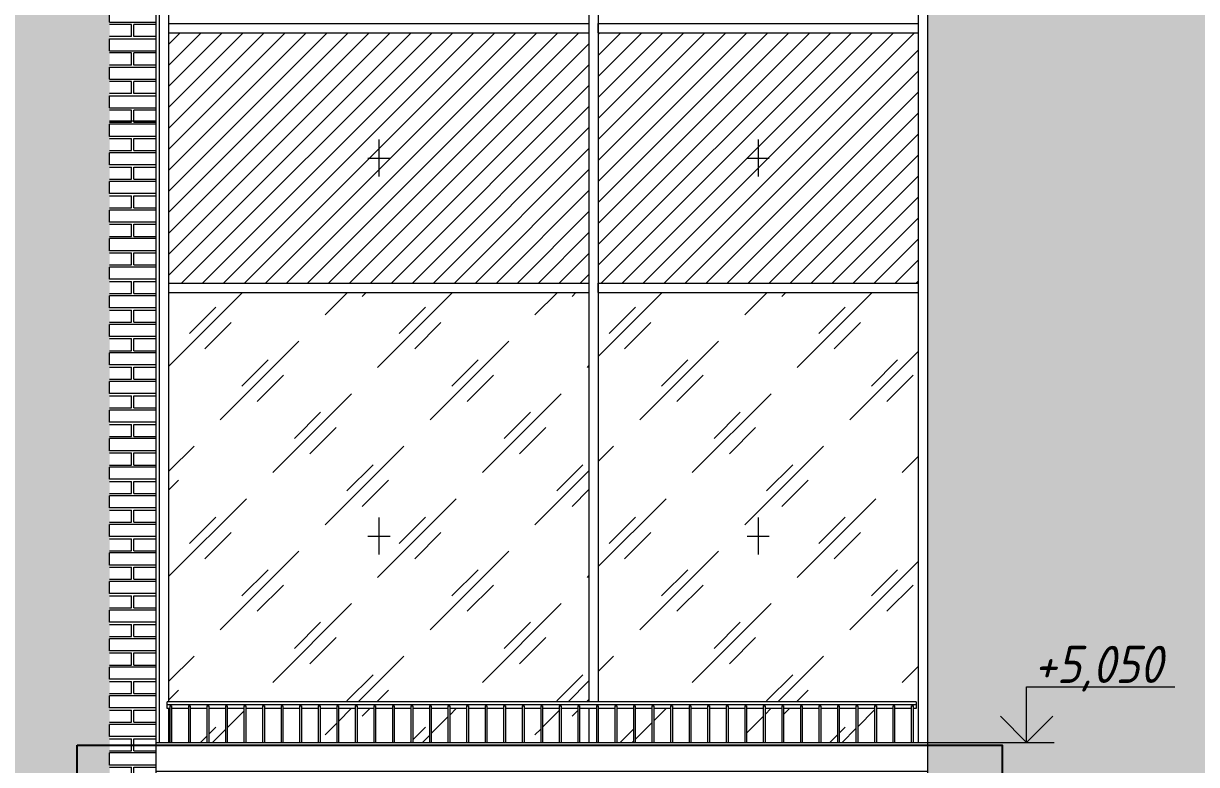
# Model space of a CAD drawing. Header units: millimetres. Extents: x 3914 to 319671, y -18248 to 19136.
# Drawn here: x 123429 to 129755, y 4932 to 8925 of the extents above; entities that cross this region are included whole.
import ezdxf

# ---------------------------------------------------------------- set-up
doc = ezdxf.new("R2010")
doc.units = ezdxf.units.MM
doc.linetypes.add('Штриховая', pattern=[600, 400, -200])
for name, color, linetype, lineweight in [('A-GENM', 7, 'Continuous', 9), ('A-GLAZ-3', 7, 'Штриховая', 5), ('A-GLAZ-CURT', 7, 'Continuous', 9), ('A-GLAZ-CURT-1', 7, 'Continuous', 5), ('A-GLAZ-CWMG', 7, 'Continuous', 9), ('A-WALL', 7, 'Continuous', 5), ('A-WALL-PATT', 7, 'Continuous', 5), ('G-ANNO-DIMS', 7, 'Continuous', 9), ('G-ANNO-DIMS-1', 7, 'Continuous', 20), ('Ограждение', 7, 'Continuous', 9)]:
    doc.layers.add(name, color=color, linetype=linetype, lineweight=lineweight)
doc.styles.add('ISOCPEUR_I_3', font='isocpeui.ttf', dxfattribs={"width": 0.9, "height": 200})
pattern_1 = [(180, (124143.65, 4223.5), (-2e-14, -154), [125, -137]), (90, (124143.65, 4158.5), (-262, 2e-14), [65, -89]), (180, (124143.65, 4158.5), (-2e-14, -154), [125, -137]), (90, (124155.65, 4158.5), (-262, 2e-14), [65, -89]), (180, (124280.65, 4158.5), (-2e-14, -154), [125, -137]), (180, (124280.65, 4223.5), (-2e-14, -154), [125, -137]), (90, (124024.65, 4235.5), (-262, 2e-14), [65, -89]), (90, (124274.65, 4235.5), (-262, 2e-14), [65, -89]), (0, (124024.65, 4235.5), (0, -154), [250, -12]), (0, (124024.65, 4300.5), (0, -154), [250, -12])]
pattern_2 = [(180, (124012.66, 8457.88), (-2e-14, -154), [125, -137]), (90, (124012.66, 8392.88), (-262, 2e-14), [65, -89]), (180, (124012.66, 8392.88), (-2e-14, -154), [125, -137]), (90, (124024.66, 8392.88), (-262, 2e-14), [65, -89]), (180, (124149.66, 8392.88), (-2e-14, -154), [125, -137]), (180, (124149.66, 8457.88), (-2e-14, -154), [125, -137]), (90, (123893.66, 8469.88), (-262, 2e-14), [65, -89]), (90, (124143.66, 8469.88), (-262, 2e-14), [65, -89]), (0, (123893.66, 8469.88), (0, -154), [250, -12]), (0, (123893.66, 8534.88), (0, -154), [250, -12])]
pattern_3 = [(45, (66990.3, 100), (-282.843, 282.843), [200, -600]), (45, (66790.3, 0), (-282.843, 282.843), [600, -200]), (45, (67190.3, -100), (-282.843, 282.843), [200, -600])]
pattern_4 = [(45, (67090.285, 0), (-56.56854, 56.56854), [])]

# ---------------------------------------------------------------- blocks, each defined once
blk = doc.blocks.new('парапет9 - парапет-22867712-АР2_ТР1_Фасад 1-___')
at = {"layer": 'A-GENM'}
for p, q in [((84950, 5050), (89110, 5050)), ((84950, 4895.9), (89110, 4895.9))]:
    blk.add_line(p, q, dxfattribs=at)
blk = doc.blocks.new('О_Общий_Балясина наклонная_Труба_ГОСТ 8645-68 - О_Общий_Балясина наклонная_Труба_ГОСТ 8645-68-31027892-АР2_ТР1_Фасад 1-___')
at = {"layer": 'Ограждение'}
for p, q in [((87824.9, 5247.6), (87834.9, 5247.6)), ((87824.9, 5247.6), (87824.9, 5050)), ((87834.9, 5247.6), (87834.9, 5050))]:
    blk.add_line(p, q, dxfattribs=at)
blk = doc.blocks.new('О_Общий_Балясина наклонная_Труба_ГОСТ 8645-68 - О_Общий_Балясина наклонная_Труба_ГОСТ 8645-68-31027894-АР2_ТР1_Фасад 1-___')
at = {"layer": 'Ограждение'}
for p, q in [((87624.9, 5247.6), (87634.9, 5247.6)), ((87624.9, 5247.6), (87624.9, 5050)), ((87634.9, 5247.6), (87634.9, 5050))]:
    blk.add_line(p, q, dxfattribs=at)
blk = doc.blocks.new('О_Общий_Балясина наклонная_Труба_ГОСТ 8645-68 - О_Общий_Балясина наклонная_Труба_ГОСТ 8645-68-31075315-АР2_ТР1_Фасад 1-___')
at = {"layer": 'Ограждение'}
for p, q in [((89024.9, 5247.6), (89034.9, 5247.6)), ((89024.9, 5050), (89024.9, 5247.6)), ((89034.9, 5050), (89034.9, 5247.6))]:
    blk.add_line(p, q, dxfattribs=at)
blk = doc.blocks.new('ОГР_Влож_Поручень_Труба_ГОСТ 8645-68 - ОГР_Влож_Поручень_Труба_ГОСТ 8645-68-31075305-АР2_ТР1_Фасад 1-___')
at = {"layer": 'Ограждение'}
for p, q in [((85009.9, 5252.6), (85009.9, 5269.9)), ((89049.9, 5269.9), (85009.9, 5269.9)), ((85009.9, 5232.6), (85009.9, 5252.6)), ((89049.9, 5252.6), (85009.9, 5252.6)), ((89049.9, 5269.9), (89049.9, 5252.6)), ((89049.9, 5252.6), (89049.9, 5232.6)), ((85024.9, 5232.6), (85009.9, 5232.6)), ((85124.9, 5232.6), (85034.9, 5232.6)), ((85224.9, 5232.6), (85134.9, 5232.6)), ((85324.9, 5232.6), (85234.9, 5232.6)), ((85424.9, 5232.6), (85334.9, 5232.6)), ((85524.9, 5232.6), (85434.9, 5232.6)), ((85624.9, 5232.6), (85534.9, 5232.6)), ((85724.9, 5232.6), (85634.9, 5232.6)), ((85824.9, 5232.6), (85734.9, 5232.6)), ((85924.9, 5232.6), (85834.9, 5232.6)), ((86024.9, 5232.6), (85934.9, 5232.6)), ((86124.9, 5232.6), (86034.9, 5232.6)), ((86224.9, 5232.6), (86134.9, 5232.6)), ((86324.9, 5232.6), (86234.9, 5232.6)), ((86424.9, 5232.6), (86334.9, 5232.6)), ((86524.9, 5232.6), (86434.9, 5232.6)), ((86624.9, 5232.6), (86534.9, 5232.6)), ((86724.9, 5232.6), (86634.9, 5232.6)), ((86824.9, 5232.6), (86734.9, 5232.6)), ((86924.9, 5232.6), (86834.9, 5232.6)), ((87024.9, 5232.6), (86934.9, 5232.6)), ((87124.9, 5232.6), (87034.9, 5232.6)), ((87224.9, 5232.6), (87134.9, 5232.6)), ((87324.9, 5232.6), (87234.9, 5232.6)), ((87424.9, 5232.6), (87334.9, 5232.6)), ((87524.9, 5232.6), (87434.9, 5232.6)), ((87624.9, 5232.6), (87534.9, 5232.6)), ((87724.9, 5232.6), (87634.9, 5232.6)), ((87824.9, 5232.6), (87734.9, 5232.6)), ((87924.9, 5232.6), (87834.9, 5232.6)), ((88024.9, 5232.6), (87934.9, 5232.6)), ((88124.9, 5232.6), (88034.9, 5232.6)), ((88224.9, 5232.6), (88134.9, 5232.6)), ((88324.9, 5232.6), (88234.9, 5232.6)), ((88424.9, 5232.6), (88334.9, 5232.6)), ((88524.9, 5232.6), (88434.9, 5232.6)), ((88624.9, 5232.6), (88534.9, 5232.6)), ((88724.9, 5232.6), (88634.9, 5232.6)), ((88824.9, 5232.6), (88734.9, 5232.6)), ((88924.9, 5232.6), (88834.9, 5232.6)), ((89024.9, 5232.6), (88934.9, 5232.6)), ((89049.9, 5232.6), (89034.9, 5232.6))]:
    blk.add_line(p, q, dxfattribs=at)
blk = doc.blocks.new('PNS_Панель прямоугольная - Нр_Стекло - 42мм-39561845-АР2_ТР1_Фасад 1-___')
at = {"layer": 'A-GLAZ-CURT-1'}
h = blk.add_hatch(dxfattribs=at)
h.set_pattern_fill('FP_27', color=256, style=0, pattern_type=2)
h.set_pattern_definition(pattern_3)
h.paths.add_polyline_path([(86395.4, 5050), (86424.9, 5050), (86424.9, 5232.6), (86334.9, 5232.6), (86334.9, 5050)], flags=0)
h.paths.add_polyline_path([(85324.9, 5050), (85324.9, 5232.6), (85234.9, 5232.6), (85234.9, 5050)], flags=0)
h.paths.add_polyline_path([(85020, 5050), (85024.9, 5050), (85024.9, 5232.6), (85020, 5232.6)], flags=0)
h.paths.add_polyline_path([(85034.9, 5050), (85124.9, 5050), (85124.9, 5232.6), (85034.9, 5232.6)], flags=0)
h.paths.add_polyline_path([(85424.9, 5050), (85424.9, 5232.6), (85334.9, 5232.6), (85334.9, 5050)], flags=0)
h.paths.add_polyline_path([(85434.9, 5050), (85524.9, 5050), (85524.9, 5232.6), (85434.9, 5232.6)], flags=0)
h.paths.add_polyline_path([(87285, 5050), (87285, 5232.6), (87234.9, 5232.6), (87234.9, 5050)], flags=0)
h.paths.add_polyline_path([(85534.9, 5050), (85624.9, 5050), (85624.9, 5232.6), (85534.9, 5232.6)], flags=0)
h.paths.add_polyline_path([(87224.9, 5050), (87224.9, 5232.6), (87134.9, 5232.6), (87134.9, 5050), (87161.5, 5050)], flags=0)
h.paths.add_polyline_path([(85634.9, 5050), (85724.9, 5050), (85724.9, 5232.6), (85634.9, 5232.6)], flags=0)
h.paths.add_polyline_path([(87124.9, 5050), (87124.9, 5232.6), (87034.9, 5232.6), (87034.9, 5050)], flags=0)
h.paths.add_polyline_path([(85734.9, 5050), (85824.9, 5050), (85824.9, 5232.6), (85734.9, 5232.6)], flags=0)
h.paths.add_polyline_path([(85834.9, 5050), (85924.9, 5050), (85924.9, 5232.6), (85834.9, 5232.6)], flags=0)
h.paths.add_polyline_path([(87024.9, 5050), (87024.9, 5232.6), (86934.9, 5232.6), (86934.9, 5050)], flags=0)
h.paths.add_polyline_path([(86924.9, 5050), (86924.9, 5232.6), (86834.9, 5232.6), (86834.9, 5050)], flags=0)
h.paths.add_polyline_path([(85934.9, 5050), (86024.9, 5050), (86024.9, 5232.6), (85934.9, 5232.6)], flags=0)
h.paths.add_polyline_path([(86824.9, 5050), (86824.9, 5232.6), (86734.9, 5232.6), (86734.9, 5050)], flags=0)
h.paths.add_polyline_path([(86034.9, 5050), (86124.9, 5050), (86124.9, 5232.6), (86034.9, 5232.6)], flags=0)
h.paths.add_polyline_path([(86724.9, 5050), (86724.9, 5232.6), (86634.9, 5232.6), (86634.9, 5050)], flags=0)
h.paths.add_polyline_path([(86134.9, 5050), (86224.9, 5050), (86224.9, 5232.6), (86134.9, 5232.6)], flags=0)
h.paths.add_polyline_path([(86624.9, 5050), (86624.9, 5232.6), (86534.9, 5232.6), (86534.9, 5050)], flags=0)
h.paths.add_polyline_path([(86234.9, 5050), (86324.9, 5050), (86324.9, 5232.6), (86234.9, 5232.6)], flags=0)
h.paths.add_polyline_path([(86524.9, 5050), (86524.9, 5232.6), (86434.9, 5232.6), (86434.9, 5050)], flags=0)
h.paths.add_polyline_path([(85224.9, 5050), (85224.9, 5232.6), (85134.9, 5232.6), (85134.9, 5050)], flags=0)
h.paths.add_polyline_path([(85020, 5269.9), (87285, 5269.9), (87285, 7475), (85020, 7475), (85020, 5404.6)], flags=0)
at = {"layer": 'A-GLAZ-3'}
for p, q in [((86152.5, 6262.5), (86152.5, 6062.5)), ((86092.5, 6162.5), (86212.5, 6162.5))]:
    blk.add_line(p, q, dxfattribs=at)
blk = doc.blocks.new('Прямоугольный импост - Рядовой 50х195-39561520-АР2_ТР1_Фасад 1-___')
at = {"layer": 'A-GLAZ-CWMG'}
blk.add_line((89060, 7500), (89060, 5050), dxfattribs=at)
blk = doc.blocks.new('PNS_Панель прямоугольная - Нр_Стекло - 42мм-39562058-АР2_ТР1_Фасад 1-___')
at = {"layer": 'A-GLAZ-CURT-1'}
h = blk.add_hatch(dxfattribs=at)
h.set_pattern_fill('FP_27', color=256, style=0, pattern_type=2)
h.set_pattern_definition(pattern_3)
h.paths.add_polyline_path([(87834.9, 5050), (87924.9, 5050), (87924.9, 5232.6), (87834.9, 5232.6)], flags=0)
h.paths.add_polyline_path([(87734.9, 5050), (87824.9, 5050), (87824.9, 5232.6), (87734.9, 5232.6)], flags=0)
h.paths.add_polyline_path([(87335, 5050), (87424.9, 5050), (87424.9, 5232.6), (87335, 5232.6)], flags=0)
h.paths.add_polyline_path([(87434.9, 5050), (87524.9, 5050), (87524.9, 5232.6), (87434.9, 5232.6)], flags=0)
h.paths.add_polyline_path([(87934.9, 5050), (88024.9, 5050), (88024.9, 5232.6), (87934.9, 5232.6)], flags=0)
h.paths.add_polyline_path([(89049.9, 5050), (89060, 5050), (89060, 7475), (87335, 7475), (87335, 5269.9), (89049.9, 5269.9), (89049.9, 5232.6), (89034.9, 5232.6), (89034.9, 5050)], flags=0)
h.paths.add_polyline_path([(88934.9, 5050), (89024.9, 5050), (89024.9, 5232.6), (88934.9, 5232.6)], flags=0)
h.paths.add_polyline_path([(88034.9, 5050), (88124.9, 5050), (88124.9, 5232.6), (88034.9, 5232.6)], flags=0)
h.paths.add_polyline_path([(88924.9, 5050), (88924.9, 5232.6), (88834.9, 5232.6), (88834.9, 5050)], flags=0)
h.paths.add_polyline_path([(88134.9, 5050), (88224.9, 5050), (88224.9, 5232.6), (88134.9, 5232.6)], flags=0)
h.paths.add_polyline_path([(88234.9, 5050), (88324.9, 5050), (88324.9, 5232.6), (88234.9, 5232.6)], flags=0)
h.paths.add_polyline_path([(88824.9, 5050), (88824.9, 5232.6), (88734.9, 5232.6), (88734.9, 5050)], flags=0)
h.paths.add_polyline_path([(88724.9, 5050), (88724.9, 5232.6), (88634.9, 5232.6), (88634.9, 5050), (88693.8, 5050)], flags=0)
h.paths.add_polyline_path([(88334.9, 5050), (88424.9, 5050), (88424.9, 5232.6), (88334.9, 5232.6)], flags=0)
h.paths.add_polyline_path([(88434.9, 5050), (88524.9, 5050), (88524.9, 5232.6), (88434.9, 5232.6)], flags=0)
h.paths.add_polyline_path([(87534.9, 5050), (87624.9, 5050), (87624.9, 5232.6), (87534.9, 5232.6)], flags=0)
h.paths.add_polyline_path([(88624.9, 5050), (88624.9, 5232.6), (88534.9, 5232.6), (88534.9, 5050)], flags=0)
h.paths.add_polyline_path([(87634.9, 5050), (87724.9, 5050), (87724.9, 5232.6), (87634.9, 5232.6)], flags=0)
at = {"layer": 'A-GLAZ-3'}
for p, q in [((88197.5, 6262.5), (88197.5, 6062.5)), ((88137.5, 6162.5), (88257.5, 6162.5))]:
    blk.add_line(p, q, dxfattribs=at)
blk = doc.blocks.new('Прямоугольный импост - Рядовой 50х195-39561514-АР2_ТР1_Фасад 1-___')
at = {"layer": 'A-GLAZ-CWMG'}
for p, q in [((87285, 7500), (87285, 5269.9)), ((87335, 7500), (87335, 5269.9)), ((87285, 5232.6), (87285, 5050)), ((87335, 5232.6), (87335, 5050))]:
    blk.add_line(p, q, dxfattribs=at)
blk = doc.blocks.new('Прямоугольный импост - Рядовой 50х195-39561523-АР2_ТР1_Фасад 1-___')
at = {"layer": 'A-GLAZ-CWMG'}
for p, q in [((84970, 8900), (84970, 11400)), ((85020, 8900), (85020, 11400))]:
    blk.add_line(p, q, dxfattribs=at)
blk = doc.blocks.new('Прямоугольный импост - Рядовой 50х195-39561524-АР2_ТР1_Фасад 1-___')
at = {"layer": 'A-GLAZ-CWMG'}
blk.add_line((89060, 11400), (89060, 8900), dxfattribs=at)
blk = doc.blocks.new('Прямоугольный импост - Рядовой 50х195-39561525-АР2_ТР1_Фасад 1-___')
at = {"layer": 'A-GLAZ-CWMG'}
for p, q in [((84970, 7500), (84970, 8900)), ((85020, 7500), (85020, 8900))]:
    blk.add_line(p, q, dxfattribs=at)
blk = doc.blocks.new('Прямоугольный импост - Рядовой 50х195-39561515-АР2_ТР1_Фасад 1-___')
at = {"layer": 'A-GLAZ-CWMG'}
for p, q in [((85020, 11375), (85020, 11425)), ((85020, 11425), (87285, 11425)), ((87285, 11425), (87285, 11375)), ((85020, 11375), (87285, 11375))]:
    blk.add_line(p, q, dxfattribs=at)
blk = doc.blocks.new('Прямоугольный импост - Рядовой 50х195-39562057-АР2_ТР1_Фасад 1-___')
at = {"layer": 'A-GLAZ-CWMG'}
for p, q in [((87335, 11375), (87335, 11425)), ((87335, 11425), (89060, 11425)), ((89060, 11425), (89060, 11375)), ((87335, 11375), (89060, 11375))]:
    blk.add_line(p, q, dxfattribs=at)
blk = doc.blocks.new('Прямоугольный импост - Рядовой 50х195-39561518-АР2_ТР1_Фасад 1-___')
at = {"layer": 'A-GLAZ-CWMG'}
for p, q in [((87285, 11400), (87285, 8900)), ((87335, 11400), (87335, 8900))]:
    blk.add_line(p, q, dxfattribs=at)
blk = doc.blocks.new('PNS_Панель прямоугольная - Нр_Стемалит - 42 мм-39561745-АР2_ТР1_Фасад 1-___')
at = {"layer": 'A-GLAZ-CURT-1'}
h = blk.add_hatch(dxfattribs=at)
h.set_pattern_fill('FP_106', color=256, style=0, pattern_type=2)
h.set_pattern_definition(pattern_4)
h.paths.add_polyline_path([(87285, 7525), (87285, 8875), (85020, 8875), (85020, 7525)], flags=0)
at = {"layer": 'A-GLAZ-3'}
for p, q in [((86152.5, 8300), (86152.5, 8100)), ((86092.5, 8200), (86212.5, 8200))]:
    blk.add_line(p, q, dxfattribs=at)
blk = doc.blocks.new('PNS_Панель прямоугольная - Нр_Стемалит - 42 мм-39562082-АР2_ТР1_Фасад 1-___')
at = {"layer": 'A-GLAZ-CURT-1'}
h = blk.add_hatch(dxfattribs=at)
h.set_pattern_fill('FP_106', color=256, style=0, pattern_type=2)
h.set_pattern_definition(pattern_4)
h.paths.add_polyline_path([(89060, 7525), (89060, 8875), (87335, 8875), (87335, 7525), (87927.7, 7525)], flags=0)
at = {"layer": 'A-GLAZ-3'}
for p, q in [((88197.5, 8300), (88197.5, 8100)), ((88137.5, 8200), (88257.5, 8200))]:
    blk.add_line(p, q, dxfattribs=at)
blk = doc.blocks.new('Прямоугольный импост - Рядовой 50х195-39561526-АР2_ТР1_Фасад 1-___')
at = {"layer": 'A-GLAZ-CWMG'}
blk.add_line((89060, 8900), (89060, 7500), dxfattribs=at)
blk = doc.blocks.new('Прямоугольный импост - Рядовой 50х195-39561527-АР2_ТР1_Фасад 1-___')
at = {"layer": 'A-GLAZ-CWMG'}
for p, q in [((84970, 5050), (84970, 7500)), ((85020, 5269.9), (85020, 7500)), ((85020, 5050), (85020, 5232.6))]:
    blk.add_line(p, q, dxfattribs=at)
blk = doc.blocks.new('Прямоугольный импост - Рядовой 50х195-39561519-АР2_ТР1_Фасад 1-___')
at = {"layer": 'A-GLAZ-CWMG'}
for p, q in [((87285, 8900), (87285, 7500)), ((87335, 8900), (87335, 7500))]:
    blk.add_line(p, q, dxfattribs=at)
blk = doc.blocks.new('Высотные отметки - Стрелка_Верх-17668718-АР2_ТР1_Фасад 1-___')
at = {"layer": 'G-ANNO-DIMS'}
for p, q in [((-894.2, 12000), (-1694.2, 12000)), ((-894.2, 11700), (-894.2, 12000)), ((-742.6, 11700), (-1042.6, 11700))]:
    blk.add_line(p, q, dxfattribs=at)
at = {"layer": 'G-ANNO-DIMS-1'}
for q in [(-1035.7, 11841.4), (-752.8, 11841.4)]:
    blk.add_line((-894.2, 11700), q, dxfattribs=at)

msp = doc.modelspace()

# ---------------------------------------------------------------- hatches: boundary and pattern name
at = {"layer": 'A-WALL-PATT'}
h = msp.add_hatch(dxfattribs=at)
h.set_pattern_fill('FP_22', color=256, style=0, pattern_type=2)
h.set_pattern_definition(pattern_2)
h.paths.add_polyline_path([(119273.7, 8400), (123893.7, 8400), (123893.7, 13776), (115143.7, 13776), (115143.7, 8400), (117927.7, 8400)], flags=0)
h.paths.add_polyline_path([(119273.7, 9163), (116273.7, 9164), (116273.7, 11700), (119273.7, 11700), (119273.7, 9164)], flags=0)
h.paths.add_polyline_path([(120992.3, 9166), (120593.7, 9167), (120593.7, 11700), (121493.7, 11700), (121493.7, 9166)], flags=0)
h.paths.add_polyline_path([(122524.5, 9166), (122393.7, 9167), (122393.7, 11700), (123293.7, 11700), (123293.7, 9166)], flags=0)
h = msp.add_hatch(dxfattribs=at)
h.set_pattern_fill('FP_22', color=256, style=0, pattern_type=2)
h.set_pattern_definition(pattern_2)
h.paths.add_polyline_path([(124143.7, 8400), (124143.7, 13776), (123893.7, 13776), (123893.7, 8400), (124056.8, 8400)], flags=0)
h = msp.add_hatch(dxfattribs=at)
h.set_pattern_fill('FP_21', color=256, style=0, pattern_type=2)
h.set_pattern_definition([(180, (164523.65, 8471), (-2e-14, -154), [125, -137]), (90, (164523.65, 8406), (-262, 2e-14), [65, -89]), (180, (164523.65, 8406), (-2e-14, -154), [125, -137]), (90, (164535.65, 8406), (-262, 2e-14), [65, -89]), (180, (164660.65, 8406), (-2e-14, -154), [125, -137]), (180, (164660.65, 8471), (-2e-14, -154), [125, -137]), (90, (164404.65, 8483), (-262, 2e-14), [65, -89]), (90, (164654.65, 8483), (-262, 2e-14), [65, -89]), (0, (164404.65, 8483), (0, -154), [250, -12]), (0, (164404.65, 8548), (0, -154), [250, -12])])
h.paths.add_polyline_path([(128303.7, 8400), (164273.7, 8400), (164273.7, 13776), (128303.7, 13774.9), (128303.7, 10879.6)], flags=0)
h.paths.add_polyline_path([(156234.4, 8866), (156223.7, 8867), (156223.7, 8900), (155173.7, 8900), (155173.7, 8866), (152873.7, 8867), (152873.7, 11400), (157123.7, 11400), (157123.7, 8866), (156771.1, 8866)], flags=0)
h.paths.add_polyline_path([(140023.7, 8866), (137323.7, 8867), (137323.7, 11400), (140023.7, 11400), (140023.7, 8867)], flags=0)
h.paths.add_polyline_path([(132516.3, 8866), (131923.7, 8867), (131923.7, 8900), (131123.7, 8900), (131123.7, 8866), (130223.7, 8867), (130223.7, 11400), (136273.7, 11400), (136273.7, 8866), (133973.7, 8867), (133973.7, 8900), (132823.7, 8900), (132823.7, 8866)], flags=0)
h.paths.add_polyline_path([(159423.7, 8866), (158523.7, 8867), (158523.7, 11400), (162923.7, 11400), (162923.7, 8866), (160623.7, 8867), (160622.7, 8900), (159423.7, 8900), (159423.7, 8867)], flags=0)
h.paths.add_polyline_path([(145508.5, 8866), (145423.7, 8867), (145423.7, 8900), (144373.7, 8900), (144373.7, 8866), (142073.7, 8867), (142073.7, 11400), (146323.7, 11400), (146323.7, 8866)], flags=0)
h.paths.add_polyline_path([(151637.6, 8866), (150823.7, 8867), (150823.7, 11400), (151723.7, 11400), (151723.7, 8866)], flags=0)
h.paths.add_polyline_path([(148123.7, 8866), (147223.7, 8867), (147223.7, 11400), (149923.7, 11400), (149923.7, 8866), (148383.1, 8866)], flags=0)
h = msp.add_hatch(dxfattribs=at)
h.set_pattern_fill('FP_18', color=256, style=0, pattern_type=2)
h.set_pattern_definition(pattern_1)
h.paths.add_polyline_path([(115143.7, 4200), (123893.7, 4200), (123893.7, 8400), (115143.7, 8400), (115143.7, 7102.5), (115193.7, 7091), (115192.7, 7066), (115192.7, 7067), (115192.7, 7090.2), (115143.7, 7101.5), (115143.7, 4206)], flags=0)
h.paths.add_polyline_path([(123293.7, 4963), (120593.7, 4964), (120593.7, 7500), (123293.7, 7500), (123293.7, 4964)], flags=0)
h.paths.add_polyline_path([(117087.4, 4966), (116273.7, 4967), (116273.7, 7500), (117173.7, 7500), (117173.7, 4966)], flags=0)
h.paths.add_polyline_path([(118373.7, 4966), (118373.7, 7500), (119273.7, 7500), (119273.7, 4966), (118693.9, 4966)], flags=0)
h = msp.add_hatch(dxfattribs=at)
h.set_pattern_fill('FP_18', color=256, style=0, pattern_type=2)
h.set_pattern_definition(pattern_1)
h.paths.add_polyline_path([(124143.7, 4200), (124143.7, 8400), (123893.7, 8400), (123893.7, 4200), (124056.8, 4200)], flags=0)
h = msp.add_hatch(dxfattribs=at)
h.set_pattern_fill('FP_17', color=256, style=0, pattern_type=2)
h.set_pattern_definition([(180, (164523.65, 4271), (-2e-14, -154), [125, -137]), (90, (164523.65, 4206), (-262, 2e-14), [65, -89]), (180, (164523.65, 4206), (-2e-14, -154), [125, -137]), (90, (164535.65, 4206), (-262, 2e-14), [65, -89]), (180, (164660.65, 4206), (-2e-14, -154), [125, -137]), (180, (164660.65, 4271), (-2e-14, -154), [125, -137]), (90, (164404.65, 4283), (-262, 2e-14), [65, -89]), (90, (164654.65, 4283), (-262, 2e-14), [65, -89]), (0, (164404.65, 4283), (0, -154), [250, -12]), (0, (164404.65, 4348), (0, -154), [250, -12])])
h.paths.add_polyline_path([(128303.7, 4200), (164273.7, 4200), (164273.7, 8400), (128303.7, 8400), (128303.7, 4622.4)], flags=0)
h.paths.add_polyline_path([(152873.7, 4666), (152873.7, 4700), (151723.7, 4700), (151723.7, 4666), (149423.7, 4667), (149423.7, 7200), (153773.7, 7200), (153773.7, 4666), (153169.8, 4666)], flags=0)
h.paths.add_polyline_path([(148123.7, 4666), (147223.7, 4667), (147223.7, 7200), (148123.7, 7200), (148123.7, 4667)], flags=0)
h.paths.add_polyline_path([(134426.9, 4666), (131923.7, 4667), (131923.7, 7200), (134873.7, 7200), (134873.7, 4666), (134782.7, 4666)], flags=0)
h.paths.add_polyline_path([(162923.7, 4666), (162023.7, 4667), (162023.7, 7200), (162923.7, 7200), (162923.7, 4667)], flags=0)
h.paths.add_polyline_path([(161223.7, 4666), (158523.7, 4667), (158523.7, 7200), (161223.7, 7200), (161223.7, 4667)], flags=0)
h.paths.add_polyline_path([(139123.7, 4666), (139123.7, 4700), (138223.7, 4700), (138223.7, 4666), (135923.7, 4667), (135923.7, 7200), (140023.7, 7200), (140023.7, 4666), (139226.7, 4666)], flags=0)
h.paths.add_polyline_path([(130931.9, 4666), (130223.7, 4667), (130223.7, 7200), (131123.7, 7200), (131123.7, 4666)], flags=0)
h.paths.add_polyline_path([(142954.7, 4666), (142073.7, 4667), (142073.7, 7200), (146323.7, 7200), (146323.7, 4666), (144023.7, 4667), (144023.1, 4700), (142973.7, 4700), (142973.7, 4666)], flags=0)
h.paths.add_polyline_path([(157123.7, 4666), (154823.7, 4667), (154823.7, 7200), (157123.7, 7200), (157123.7, 4667)], flags=0)

# ---------------------------------------------------------------- linework, layer by layer
at = {"color": 1}
msp.add_lwpolyline([(123719.9, 5036), (128707, 5036), (128707, 3529), (123719.9, 3529)], close=True, dxfattribs=at)
at = {"layer": 'A-WALL'}
for p, q in [((124143.7, 13776), (124143.7, 8400)), ((128303.7, 13776), (128303.7, 300)), ((123893.7, 8400), (124143.7, 8400)), ((124143.7, 8400), (124143.7, 0))]:
    msp.add_line(p, q, dxfattribs=at)
at = {"layer": 'G-ANNO-DIMS'}
msp.add_line((127445.8, 5050), (128838.7, 5050), dxfattribs=at)

# ---------------------------------------------------------------- block references
at = {"layer": 'A-GENM'}
msp.add_blockref('парапет9 - парапет-22867712-АР2_ТР1_Фасад 1-___', (39193.7, 0), dxfattribs=at)
at = {"layer": 'A-GLAZ-CURT'}
for name in ['PNS_Панель прямоугольная - Нр_Стемалит - 42 мм-39561745-АР2_ТР1_Фасад 1-___', 'PNS_Панель прямоугольная - Нр_Стемалит - 42 мм-39562082-АР2_ТР1_Фасад 1-___', 'PNS_Панель прямоугольная - Нр_Стекло - 42мм-39561845-АР2_ТР1_Фасад 1-___', 'PNS_Панель прямоугольная - Нр_Стекло - 42мм-39562058-АР2_ТР1_Фасад 1-___']:
    msp.add_blockref(name, (39193.7, 0), dxfattribs=at)
at = {"layer": 'A-GLAZ-CWMG'}
for name, p in [('Прямоугольный импост - Рядовой 50х195-39561523-АР2_ТР1_Фасад 1-___', (39193.7, 0)), ('Прямоугольный импост - Рядовой 50х195-39561518-АР2_ТР1_Фасад 1-___', (39193.7, 0)), ('Прямоугольный импост - Рядовой 50х195-39561524-АР2_ТР1_Фасад 1-___', (39193.7, 0)), ('Прямоугольный импост - Рядовой 50х195-39561515-АР2_ТР1_Фасад 1-___', (39193.7, -2500)), ('Прямоугольный импост - Рядовой 50х195-39562057-АР2_ТР1_Фасад 1-___', (39193.7, -2500)), ('Прямоугольный импост - Рядовой 50х195-39561525-АР2_ТР1_Фасад 1-___', (39193.7, 0)), ('Прямоугольный импост - Рядовой 50х195-39561519-АР2_ТР1_Фасад 1-___', (39193.7, 0)), ('Прямоугольный импост - Рядовой 50х195-39561526-АР2_ТР1_Фасад 1-___', (39193.7, 0)), ('Прямоугольный импост - Рядовой 50х195-39561527-АР2_ТР1_Фасад 1-___', (39193.7, 0)), ('Прямоугольный импост - Рядовой 50х195-39561515-АР2_ТР1_Фасад 1-___', (39193.7, -3900)), ('Прямоугольный импост - Рядовой 50х195-39561514-АР2_ТР1_Фасад 1-___', (39193.7, 0)), ('Прямоугольный импост - Рядовой 50х195-39562057-АР2_ТР1_Фасад 1-___', (39193.7, -3900)), ('Прямоугольный импост - Рядовой 50х195-39561520-АР2_ТР1_Фасад 1-___', (39193.7, 0))]:
    msp.add_blockref(name, p, dxfattribs=at)
at = {"layer": 'G-ANNO-DIMS', "extrusion": (0, 0, -1)}
msp.add_blockref('Высотные отметки - Стрелка_Верх-17668718-АР2_ТР1_Фасад 1-___', (-127944.5, -6650), dxfattribs=at)
at = {"layer": 'Ограждение'}
for name, p in [('ОГР_Влож_Поручень_Труба_ГОСТ 8645-68 - ОГР_Влож_Поручень_Труба_ГОСТ 8645-68-31075305-АР2_ТР1_Фасад 1-___', (39193.7, 0)), ('О_Общий_Балясина наклонная_Труба_ГОСТ 8645-68 - О_Общий_Балясина наклонная_Труба_ГОСТ 8645-68-31027892-АР2_ТР1_Фасад 1-___', (36393.7, 0)), ('О_Общий_Балясина наклонная_Труба_ГОСТ 8645-68 - О_Общий_Балясина наклонная_Труба_ГОСТ 8645-68-31027892-АР2_ТР1_Фасад 1-___', (36493.7, 0)), ('О_Общий_Балясина наклонная_Труба_ГОСТ 8645-68 - О_Общий_Балясина наклонная_Труба_ГОСТ 8645-68-31027894-АР2_ТР1_Фасад 1-___', (36793.7, 0)), ('О_Общий_Балясина наклонная_Труба_ГОСТ 8645-68 - О_Общий_Балясина наклонная_Труба_ГОСТ 8645-68-31027892-АР2_ТР1_Фасад 1-___', (36693.7, 0)), ('О_Общий_Балясина наклонная_Труба_ГОСТ 8645-68 - О_Общий_Балясина наклонная_Труба_ГОСТ 8645-68-31027892-АР2_ТР1_Фасад 1-___', (36793.7, 0)), ('О_Общий_Балясина наклонная_Труба_ГОСТ 8645-68 - О_Общий_Балясина наклонная_Труба_ГОСТ 8645-68-31027892-АР2_ТР1_Фасад 1-___', (36893.7, 0)), ('О_Общий_Балясина наклонная_Труба_ГОСТ 8645-68 - О_Общий_Балясина наклонная_Труба_ГОСТ 8645-68-31027892-АР2_ТР1_Фасад 1-___', (36993.7, 0)), ('О_Общий_Балясина наклонная_Труба_ГОСТ 8645-68 - О_Общий_Балясина наклонная_Труба_ГОСТ 8645-68-31027892-АР2_ТР1_Фасад 1-___', (37093.7, 0)), ('О_Общий_Балясина наклонная_Труба_ГОСТ 8645-68 - О_Общий_Балясина наклонная_Труба_ГОСТ 8645-68-31027894-АР2_ТР1_Фасад 1-___', (37393.7, 0)), ('О_Общий_Балясина наклонная_Труба_ГОСТ 8645-68 - О_Общий_Балясина наклонная_Труба_ГОСТ 8645-68-31027892-АР2_ТР1_Фасад 1-___', (37293.7, 0)), ('О_Общий_Балясина наклонная_Труба_ГОСТ 8645-68 - О_Общий_Балясина наклонная_Труба_ГОСТ 8645-68-31027892-АР2_ТР1_Фасад 1-___', (37393.7, 0)), ('О_Общий_Балясина наклонная_Труба_ГОСТ 8645-68 - О_Общий_Балясина наклонная_Труба_ГОСТ 8645-68-31027892-АР2_ТР1_Фасад 1-___', (37493.7, 0)), ('О_Общий_Балясина наклонная_Труба_ГОСТ 8645-68 - О_Общий_Балясина наклонная_Труба_ГОСТ 8645-68-31027892-АР2_ТР1_Фасад 1-___', (37593.7, 0)), ('О_Общий_Балясина наклонная_Труба_ГОСТ 8645-68 - О_Общий_Балясина наклонная_Труба_ГОСТ 8645-68-31027892-АР2_ТР1_Фасад 1-___', (37693.7, 0)), ('О_Общий_Балясина наклонная_Труба_ГОСТ 8645-68 - О_Общий_Балясина наклонная_Труба_ГОСТ 8645-68-31027894-АР2_ТР1_Фасад 1-___', (37993.7, 0)), ('О_Общий_Балясина наклонная_Труба_ГОСТ 8645-68 - О_Общий_Балясина наклонная_Труба_ГОСТ 8645-68-31027892-АР2_ТР1_Фасад 1-___', (37893.7, 0)), ('О_Общий_Балясина наклонная_Труба_ГОСТ 8645-68 - О_Общий_Балясина наклонная_Труба_ГОСТ 8645-68-31027892-АР2_ТР1_Фасад 1-___', (37993.7, 0)), ('О_Общий_Балясина наклонная_Труба_ГОСТ 8645-68 - О_Общий_Балясина наклонная_Труба_ГОСТ 8645-68-31027892-АР2_ТР1_Фасад 1-___', (38093.7, 0)), ('О_Общий_Балясина наклонная_Труба_ГОСТ 8645-68 - О_Общий_Балясина наклонная_Труба_ГОСТ 8645-68-31027892-АР2_ТР1_Фасад 1-___', (38193.7, 0)), ('О_Общий_Балясина наклонная_Труба_ГОСТ 8645-68 - О_Общий_Балясина наклонная_Труба_ГОСТ 8645-68-31027892-АР2_ТР1_Фасад 1-___', (38293.7, 0)), ('О_Общий_Балясина наклонная_Труба_ГОСТ 8645-68 - О_Общий_Балясина наклонная_Труба_ГОСТ 8645-68-31027894-АР2_ТР1_Фасад 1-___', (38593.7, 0)), ('О_Общий_Балясина наклонная_Труба_ГОСТ 8645-68 - О_Общий_Балясина наклонная_Труба_ГОСТ 8645-68-31027892-АР2_ТР1_Фасад 1-___', (38493.7, 0)), ('О_Общий_Балясина наклонная_Труба_ГОСТ 8645-68 - О_Общий_Балясина наклонная_Труба_ГОСТ 8645-68-31027892-АР2_ТР1_Фасад 1-___', (38593.7, 0)), ('О_Общий_Балясина наклонная_Труба_ГОСТ 8645-68 - О_Общий_Балясина наклонная_Труба_ГОСТ 8645-68-31027892-АР2_ТР1_Фасад 1-___', (38693.7, 0)), ('О_Общий_Балясина наклонная_Труба_ГОСТ 8645-68 - О_Общий_Балясина наклонная_Труба_ГОСТ 8645-68-31027892-АР2_ТР1_Фасад 1-___', (38793.7, 0)), ('О_Общий_Балясина наклонная_Труба_ГОСТ 8645-68 - О_Общий_Балясина наклонная_Труба_ГОСТ 8645-68-31027892-АР2_ТР1_Фасад 1-___', (38893.7, 0)), ('О_Общий_Балясина наклонная_Труба_ГОСТ 8645-68 - О_Общий_Балясина наклонная_Труба_ГОСТ 8645-68-31027894-АР2_ТР1_Фасад 1-___', (39193.7, 0)), ('О_Общий_Балясина наклонная_Труба_ГОСТ 8645-68 - О_Общий_Балясина наклонная_Труба_ГОСТ 8645-68-31027892-АР2_ТР1_Фасад 1-___', (39093.7, 0)), ('О_Общий_Балясина наклонная_Труба_ГОСТ 8645-68 - О_Общий_Балясина наклонная_Труба_ГОСТ 8645-68-31027892-АР2_ТР1_Фасад 1-___', (39193.7, 0)), ('О_Общий_Балясина наклонная_Труба_ГОСТ 8645-68 - О_Общий_Балясина наклонная_Труба_ГОСТ 8645-68-31027892-АР2_ТР1_Фасад 1-___', (39293.7, 0)), ('О_Общий_Балясина наклонная_Труба_ГОСТ 8645-68 - О_Общий_Балясина наклонная_Труба_ГОСТ 8645-68-31027892-АР2_ТР1_Фасад 1-___', (39393.7, 0)), ('О_Общий_Балясина наклонная_Труба_ГОСТ 8645-68 - О_Общий_Балясина наклонная_Труба_ГОСТ 8645-68-31027892-АР2_ТР1_Фасад 1-___', (39493.7, 0)), ('О_Общий_Балясина наклонная_Труба_ГОСТ 8645-68 - О_Общий_Балясина наклонная_Труба_ГОСТ 8645-68-31027894-АР2_ТР1_Фасад 1-___', (39793.7, 0)), ('О_Общий_Балясина наклонная_Труба_ГОСТ 8645-68 - О_Общий_Балясина наклонная_Труба_ГОСТ 8645-68-31027892-АР2_ТР1_Фасад 1-___', (39693.7, 0)), ('О_Общий_Балясина наклонная_Труба_ГОСТ 8645-68 - О_Общий_Балясина наклонная_Труба_ГОСТ 8645-68-31027892-АР2_ТР1_Фасад 1-___', (39793.7, 0)), ('О_Общий_Балясина наклонная_Труба_ГОСТ 8645-68 - О_Общий_Балясина наклонная_Труба_ГОСТ 8645-68-31027892-АР2_ТР1_Фасад 1-___', (39893.7, 0)), ('О_Общий_Балясина наклонная_Труба_ГОСТ 8645-68 - О_Общий_Балясина наклонная_Труба_ГОСТ 8645-68-31027892-АР2_ТР1_Фасад 1-___', (39993.7, 0)), ('О_Общий_Балясина наклонная_Труба_ГОСТ 8645-68 - О_Общий_Балясина наклонная_Труба_ГОСТ 8645-68-31027892-АР2_ТР1_Фасад 1-___', (40093.7, 0)), ('О_Общий_Балясина наклонная_Труба_ГОСТ 8645-68 - О_Общий_Балясина наклонная_Труба_ГОСТ 8645-68-31027894-АР2_ТР1_Фасад 1-___', (40393.7, 0)), ('О_Общий_Балясина наклонная_Труба_ГОСТ 8645-68 - О_Общий_Балясина наклонная_Труба_ГОСТ 8645-68-31075315-АР2_ТР1_Фасад 1-___', (39093.7, 0)), ('О_Общий_Балясина наклонная_Труба_ГОСТ 8645-68 - О_Общий_Балясина наклонная_Труба_ГОСТ 8645-68-31075315-АР2_ТР1_Фасад 1-___', (39193.7, 0))]:
    msp.add_blockref(name, p, dxfattribs=at)

# ---------------------------------------------------------------- texts
at = {"layer": 'G-ANNO-DIMS', "insert": (128878.1, 5571.3), "char_height": 200, "width": 841.377, "attachment_point": 1, "line_spacing_factor": 1.149209, "style": 'ISOCPEUR_I_3'}
msp.add_mtext('+5,050', dxfattribs=at)

doc.saveas('drawing.dxf')
